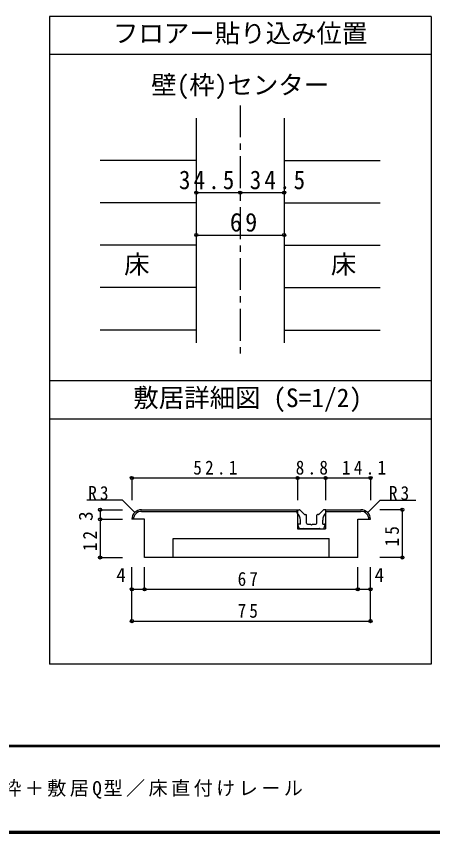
# Model space of a CAD drawing. Units: millimetres at full size, sheet at 1:5, with parts at other scales. Extents: x -973 to 977, y -718 to 696.
# Drawn here: x -394 to -67, y -701 to -58 of the extents above; entities that cross this region are included whole.
import ezdxf
from ezdxf.enums import TextEntityAlignment as Align

# ---------------------------------------------------------------- set-up
doc = ezdxf.new("R2010")
doc.units = ezdxf.units.MM
doc.header["$LTSCALE"] = 5
doc.header["$PDMODE"] = 32
doc.header["$PDSIZE"] = 2.5
doc.linetypes.add('CHAIN1', pattern=[8, 5, -1, 1, -1])
for name, color, linetype in [('0-1_通り芯', 4, 'CHAIN1'), ('0-3_仕上げ', 2, 'Continuous'), ('0-4_枠', 3, 'Continuous'), ('0-A_文字', 7, 'Continuous'), ('0-B_寸法', 7, 'Continuous'), ('1-4_枠', 3, 'Continuous'), ('1-7_金物', 7, 'Continuous'), ('1-B_寸法', 7, 'Continuous'), ('F-1_枠', 6, 'Continuous'), ('F-A_文字', 7, 'Continuous')]:
    doc.layers.add(name, color=color, linetype=linetype)
doc.styles.add('ＭＳ ゴシック', font='')
doc.styles.get('ＭＳ ゴシック').set_extended_font_data('MS Gothic')

msp = doc.modelspace()

# ---------------------------------------------------------------- linework, layer by layer
at = {"layer": '0-1_通り芯'}
msp.add_line((-218.347, -128.5), (-218.347, -325.007), dxfattribs=at)
at = {"layer": '0-3_仕上げ', "color": 4}
for p, q in [((-252.847, -171.801), (-328.347, -171.801)), ((-183.847, -171.801), (-108.347, -171.801)), ((-252.847, -205.103), (-328.347, -205.103)), ((-183.847, -205.103), (-108.347, -205.103)), ((-252.847, -238.404), (-328.347, -238.404)), ((-183.847, -238.404), (-108.347, -238.404)), ((-252.847, -271.706), (-328.347, -271.706)), ((-183.847, -271.706), (-108.347, -271.706)), ((-252.847, -305.007), (-328.347, -305.007)), ((-183.847, -305.007), (-108.347, -305.007))]:
    msp.add_line(p, q, dxfattribs=at)
at = {"layer": '0-4_枠'}
for p, q in [((-252.847, -138.5), (-252.847, -315.007)), ((-183.847, -138.5), (-183.847, -315.007))]:
    msp.add_line(p, q, dxfattribs=at)
at = {"layer": '0-A_文字', "color": 3}
for p, q in [((-68.347, -58.5), (-368.347, -58.5)), ((-368.347, -58.5), (-368.347, -567.5)), ((-68.347, -88.5), (-368.347, -88.5)), ((-68.347, -345.007), (-368.347, -345.007)), ((-68.347, -375.007), (-368.347, -375.007))]:
    msp.add_line(p, q, dxfattribs=at)
msp.add_lwpolyline([(-68.347, -58.5), (-68.347, -567.5), (-368.347, -567.5)], dxfattribs=at)
at = {"layer": '0-B_寸法', "color": 4}
for p, q in [((-252.847, -197.062), (-218.347, -197.062)), ((-218.347, -197.062), (-183.847, -197.062)), ((-252.847, -230.363), (-183.847, -230.363))]:
    msp.add_line(p, q, dxfattribs=at)
at = {"layer": '0-B_寸法'}
for p in [(-252.847, -197.062), (-218.347, -197.062), (-183.847, -197.062), (-252.847, -230.363), (-183.847, -230.363)]:
    msp.add_point(p, dxfattribs=at)
at = {"layer": '1-4_枠'}
for p, q in [((-295.978, -446.298), (-173.228, -446.298)), ((-295.978, -447.547), (-173.228, -447.547)), ((-151.228, -446.298), (-151.228, -461.298)), ((-151.228, -446.298), (-123.478, -446.298)), ((-151.228, -447.547), (-123.478, -447.547)), ((-293.478, -453.798), (-303.478, -453.798)), ((-293.478, -483.798), (-293.478, -453.798)), ((-125.978, -453.798), (-115.978, -453.798)), ((-125.978, -483.798), (-125.978, -453.798)), ((-148.478, -483.798), (-148.478, -468.797)), ((-125.978, -483.798), (-293.478, -483.798))]:
    msp.add_line(p, q, dxfattribs=at)
for points in [[(-173.228, -446.298), (-173.228, -461.298), (-151.228, -461.298)], [(-270.978, -483.798), (-270.978, -468.797), (-148.478, -468.797)]]:
    msp.add_lwpolyline(points, dxfattribs=at)
for centre, radius, start, end in [((-295.978, -453.798), 7.5, 90, 180), ((-295.978, -453.798), 6.25, 90, 180), ((-123.478, -453.798), 7.5, 0, 90), ((-123.478, -453.798), 6.25, 0, 90)]:
    msp.add_arc(centre, radius, start, end, dxfattribs=at)
at = {"layer": '1-7_金物'}
for p, q in [((-173.478, -446.298), (-172.121, -446.298)), ((-173.478, -448.798), (-173.478, -446.298)), ((-168.073, -449.828), (-171.237, -446.664)), ((-156.384, -449.828), (-153.219, -446.664)), ((-170.978, -457.548), (-170.978, -454.388)), ((-167.542, -450.048), (-166.728, -450.048)), ((-166.228, -456.798), (-166.228, -450.548)), ((-158.228, -456.798), (-158.228, -450.548)), ((-156.914, -450.048), (-157.728, -450.048)), ((-153.478, -457.548), (-153.478, -454.388)), ((-171.728, -461.298), (-172.943, -458.232)), ((-170.978, -457.548), (-172.478, -457.548)), ((-168.978, -461.298), (-171.728, -461.298)), ((-168.978, -461.298), (-168.478, -460.798)), ((-168.478, -460.798), (-167.978, -461.298)), ((-156.478, -461.298), (-167.978, -461.298)), ((-162.228, -458.298), (-161.478, -457.548)), ((-161.478, -457.548), (-158.978, -457.548)), ((-155.978, -460.798), (-156.478, -461.298)), ((-155.478, -461.298), (-155.978, -460.798)), ((-155.478, -461.298), (-152.728, -461.298)), ((-153.478, -457.548), (-151.978, -457.548)), ((-152.728, -461.298), (-151.513, -458.232))]:
    msp.add_line(p, q, dxfattribs=at)
for points in [[(-150.978, -448.798), (-150.978, -446.298), (-152.335, -446.298)], [(-165.478, -457.548), (-162.978, -457.548), (-162.228, -458.298)]]:
    msp.add_lwpolyline(points, dxfattribs=at)
for centre, radius, start, end in [((-178.478, -454.388), 7.5, 0, 48.19), ((-172.121, -447.548), 1.25, 45, 90), ((-145.978, -454.388), 7.5, 131.81, 180), ((-152.335, -447.548), 1.25, 90, 135), ((-167.542, -449.298), 0.75, 225, 270), ((-166.728, -450.548), 0.5, 0, 90), ((-157.728, -450.548), 0.5, 90, 180), ((-156.914, -449.298), 0.75, 270, 315), ((-172.478, -458.048), 0.5, 90, 201.616), ((-165.478, -456.798), 0.75, 180, 270), ((-158.978, -456.798), 0.75, 270, 0), ((-151.978, -458.048), 0.5, 338.384, 90)]:
    msp.add_arc(centre, radius, start, end, dxfattribs=at)
at = {"layer": '1-B_寸法', "color": 4}
for p, q in [((-303.478, -421.297), (-173.228, -421.297)), ((-303.478, -421.297), (-303.478, -438.797)), ((-173.228, -421.297), (-173.228, -438.797)), ((-173.228, -421.297), (-151.228, -421.297)), ((-151.228, -421.297), (-151.228, -438.797)), ((-151.228, -421.297), (-115.978, -421.297)), ((-115.978, -421.297), (-115.978, -438.797)), ((-118.175, -448.494), (-108.478, -438.798)), ((-108.478, -438.798), (-80.238, -438.798)), ((-328.478, -446.298), (-310.978, -446.298)), ((-90.978, -446.297), (-108.691, -446.297)), ((-90.978, -446.297), (-90.978, -483.798)), ((-328.478, -453.798), (-310.978, -453.798)), ((-90.978, -483.798), (-108.691, -483.798)), ((-303.478, -508.798), (-303.478, -491.298)), ((-293.478, -508.798), (-293.478, -491.298)), ((-125.978, -508.798), (-125.978, -491.298)), ((-115.978, -508.798), (-115.978, -491.298)), ((-303.478, -508.798), (-115.978, -508.798)), ((-303.478, -533.798), (-303.478, -508.798)), ((-115.978, -533.798), (-115.978, -508.798)), ((-303.478, -533.798), (-115.978, -533.798))]:
    msp.add_line(p, q, dxfattribs=at)
for points in [[(-301.281, -448.494), (-310.978, -438.798), (-339.015, -438.798)], [(-328.478, -446.298), (-328.478, -483.798), (-310.978, -483.798)]]:
    msp.add_lwpolyline(points, dxfattribs=at)
at = {"layer": '1-B_寸法'}
for p in [(-303.478, -421.297), (-173.228, -421.297), (-151.228, -421.297), (-115.978, -421.297), (-328.478, -446.298), (-90.978, -446.297), (-328.478, -453.798), (-328.478, -483.798), (-90.978, -483.798), (-303.478, -508.798), (-293.478, -508.798), (-125.978, -508.798), (-115.978, -508.798), (-303.478, -533.798), (-115.978, -533.798)]:
    msp.add_point(p, dxfattribs=at)
at = {"layer": 'F-1_枠'}
for p, q in [((976.653, -631.667), (-973.347, -631.667)), ((976.653, -632.5), (-973.347, -632.5)), ((976.653, -699.167), (-973.347, -699.167)), ((976.653, -700), (-973.347, -700)), ((976.653, -700.833), (-973.347, -700.833))]:
    msp.add_line(p, q, dxfattribs=at)

# ---------------------------------------------------------------- texts
at = {"layer": '0-A_文字', "style": 'ＭＳ ゴシック'}
for s, p in [('フロアー貼り込み位置', (-318.347, -83.5)), ('壁(枠)センター', (-288.347, -124.091)), ('床', (-309.597, -265.055)), ('床', (-147.097, -265.055)), ('敷居詳細図 (S=1/2)', (-302.356, -370.007))]:
    msp.add_text(s, height=14.66, dxfattribs=at).set_placement(p, align=Align.BOTTOM_LEFT)
at = {"layer": '0-B_寸法', "char_height": 14.66, "attachment_point": 7, "style": 'ＭＳ ゴシック'}
for s, insert in [('\\T1.28;\\W0.9;34.5', (-266.465, -194.562)), ('\\T1.28;\\W0.9;34.5', (-210.828, -194.562)), ('\\T1.27;\\W0.95;69', (-226.472, -227.863))]:
    msp.add_mtext(s, dxfattribs=dict(at, insert=insert))
at = {"layer": '1-B_寸法', "style": 'ＭＳ ゴシック'}
msp.add_text('3', height=11, rotation=90, dxfattribs=at).set_placement((-330.978, -455.047), align=Align.BOTTOM_LEFT)
for p in [(-315.766, -506.298), (-112.79, -506.298)]:
    msp.add_text('4', height=11, dxfattribs=at).set_placement(p, align=Align.BOTTOM_LEFT)
at = {"layer": '1-B_寸法', "char_height": 11, "attachment_point": 7, "style": 'ＭＳ ゴシック'}
for s, insert in [('\\T1.38;\\W0.9;52.1', (-255.228, -418.797)), ('\\T1.38;\\W0.9;8.8', (-174.728, -418.797)), ('\\T1.38;\\W0.9;14.1', (-138.323, -418.797)), ('\\T1.36;\\W0.9;R3', (-337.765, -438.798)), ('\\T1.36;\\W0.9;R3', (-101.488, -438.798)), ('\\T1.36;\\W0.9;67', (-220.353, -506.298)), ('\\T1.36;\\W0.9;75', (-220.353, -531.298))]:
    msp.add_mtext(s, dxfattribs=dict(at, insert=insert))
at = {"layer": '1-B_寸法', "char_height": 11, "attachment_point": 7, "rotation": 90, "style": 'ＭＳ ゴシック'}
for s, insert in [('\\T1.36;\\W0.9;15', (-93.478, -475.047)), ('\\T1.36;\\W0.9;12', (-330.978, -478.798))]:
    msp.add_mtext(s, dxfattribs=dict(at, insert=insert))
at = {"layer": 'F-A_文字', "insert": (-847.938, -673.333), "char_height": 11, "attachment_point": 7, "style": 'ＭＳ ゴシック'}
msp.add_mtext('\\T1.18;ドレタス\u3000H24引き分け戸（レールタイプ）調整枠\u30003方枠＋敷居Q型／床直付けレール', dxfattribs=at)

doc.saveas('drawing.dxf')
